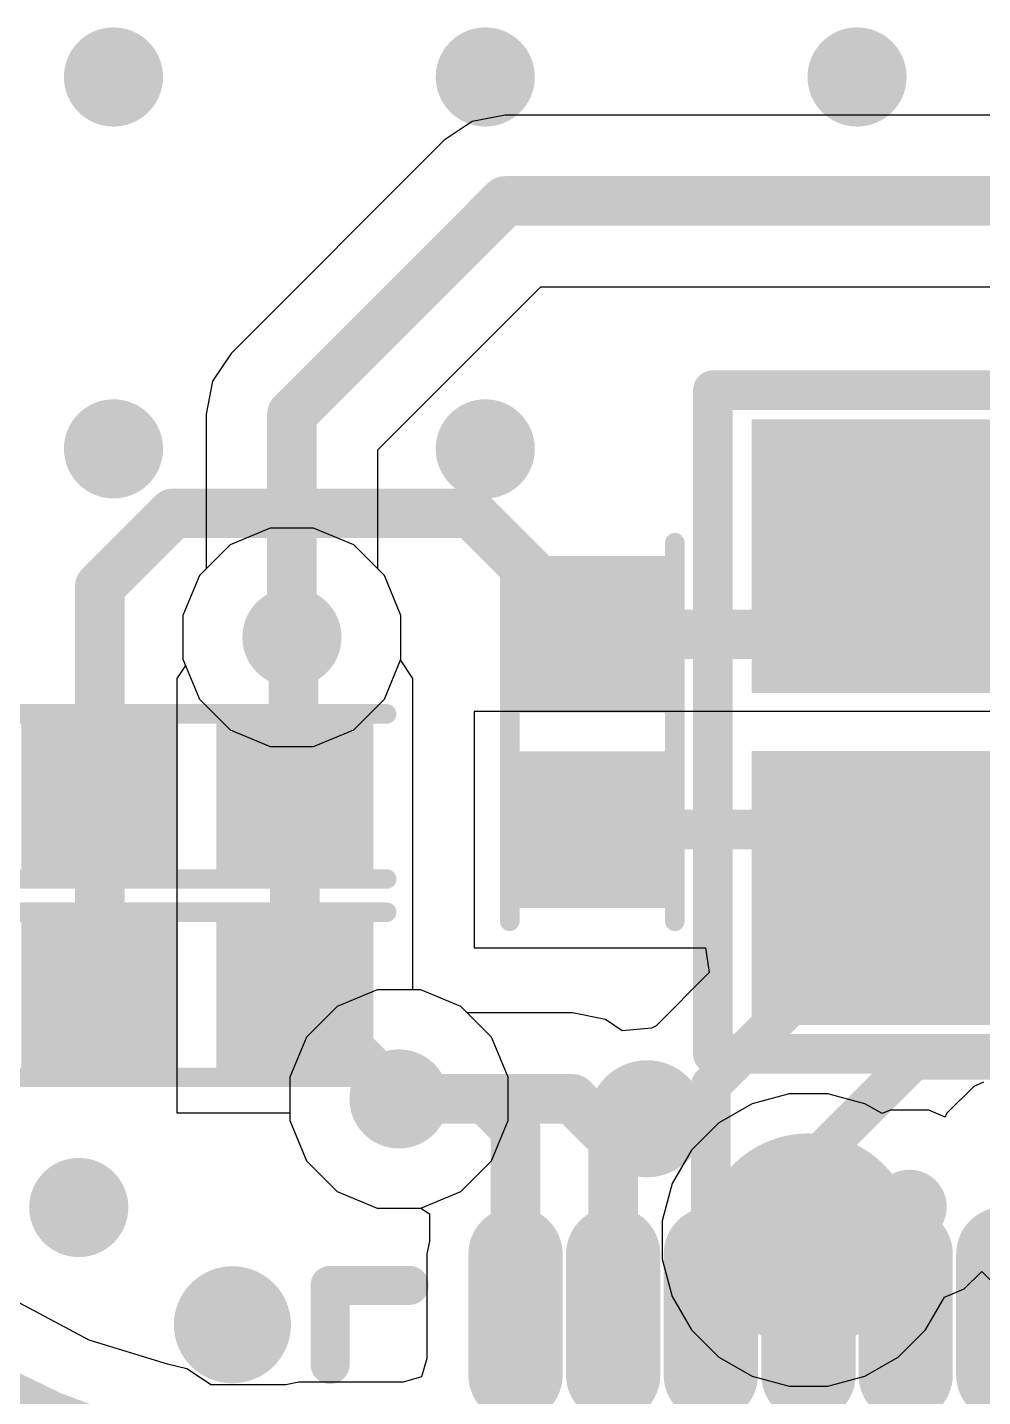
# Model space of a CAD drawing. Header units: millimetres. Extents: x -0.01 to 1.06, y -0.37 to 1.79.
# Drawn here: x 0.332 to 0.5247, y 1.2503 to 1.5264 of the extents above; entities that cross this region are included whole.
import ezdxf

# ---------------------------------------------------------------- set-up
doc = ezdxf.new("R2010")
doc.units = ezdxf.units.MM
doc.header["$MEASUREMENT"] = 0
for name, color, linetype in [('BottomLayer', 5, 'Continuous'), ('BottomPaste', 16, 'Continuous'), ('BottomSolder', 6, 'Continuous'), ('TopLayer', 1, 'Continuous'), ('TopOverlay', 2, 'Continuous'), ('TopPaste', 8, 'Continuous'), ('TopSolder', 216, 'Continuous'), ('ViaHoleLayer', 16, 'Continuous')]:
    doc.layers.add(name, color=color, linetype=linetype)

# ---------------------------------------------------------------- blocks, each defined once
blk = doc.blocks.new('000_B_7')
at = {"layer": 'BottomLayer'}
h = blk.add_hatch(color=5, dxfattribs=at)
edge = h.paths.add_edge_path()
edge.add_arc((0, 0), 0.0175, 0, 360)
at = {"layer": 'BottomPaste'}
h = blk.add_hatch(color=16, dxfattribs=at)
edge = h.paths.add_edge_path()
edge.add_arc((0, 0), 0.0175, 0, 360)
at = {"layer": 'BottomSolder'}
h = blk.add_hatch(color=6, dxfattribs=at)
edge = h.paths.add_edge_path()
edge.add_arc((0, 0), 0.0215, 0, 360)
blk = doc.blocks.new('CRISTAL___C9010_28')
at = {"layer": 'TopLayer'}
for points in [[(0.08087, 0.00984), (0.02575, 0.00984), (0.02575, 0.05709), (0.08087, 0.05709)], [(0.08087, -0.05709), (0.02575, -0.05709), (0.02575, -0.00984), (0.08087, -0.00984)]]:
    blk.add_hatch(color=1, dxfattribs=at).paths.add_polyline_path(points)
at = {"layer": 'TopPaste'}
for points in [[(0.08087, 0.00984), (0.02575, 0.00984), (0.02575, 0.05709), (0.08087, 0.05709)], [(0.08087, -0.05709), (0.02575, -0.05709), (0.02575, -0.00984), (0.08087, -0.00984)]]:
    blk.add_hatch(color=8, dxfattribs=at).paths.add_polyline_path(points)
at = {"layer": 'TopSolder'}
for points in [[(0.08487, 0.00584), (0.02175, 0.00584), (0.02175, 0.06109), (0.08487, 0.06109)], [(0.08487, -0.06109), (0.02175, -0.06109), (0.02175, -0.00584), (0.08487, -0.00584)]]:
    blk.add_hatch(color=216, dxfattribs=at).paths.add_polyline_path(points)
at = {"layer": 'TopOverlay', "const_width": 0.01181}
blk.add_lwpolyline([(0.10595, 0.07409, -236.221139), (0.10605, 0.07409)], format="xyb", dxfattribs=at)
at = {"layer": 'TopOverlay'}
for points, const_width in [([(0.103, 0.07409, 1), (0.1089, 0.07409, 1)], 0.00591), ([(0.1031, 0.07409, 1), (0.109, 0.07409, 1)], 0.00591), ([(0.09068, 0.06693, 1), (0.09468, 0.06693, 1)], 0.004), ([(0.09068, 0.06693, 1), (0.09468, 0.06693, 1)], 0.004), ([(0.09068, -0.06693, 1), (0.09468, -0.06693, 1)], 0.004), ([(0.09068, -0.06693, 1), (0.09468, -0.06693, 1)], 0.004)]:
    blk.add_lwpolyline(points, format="xyb", close=True, dxfattribs=dict(at, const_width=const_width))
at = {"layer": 'TopOverlay', "const_width": 0.008}
for points in [[(0.09268, 0.06693), (-0.07267, 0.06693)], [(0.09268, 0.06693), (0.09268, -0.06693)], [(0.09268, -0.06693), (-0.07267, -0.06693)]]:
    blk.add_lwpolyline(points, dxfattribs=at)
blk = doc.blocks.new('QFN_32_5X5X05P2_32')
at = {"layer": 'TopLayer'}
h = blk.add_hatch(color=1, dxfattribs=at)
edge = h.paths.add_edge_path()
edge.add_arc((-0.0689, 0.0882), 0.00551, 180, 360)
edge.add_line((-0.06339, 0.0882), (-0.06339, 0.1126))
edge.add_arc((-0.0689, 0.1126), 0.00551, 0, 180)
edge.add_line((-0.07441, 0.1126), (-0.07441, 0.0882))
h = blk.add_hatch(color=1, dxfattribs=at)
edge = h.paths.add_edge_path()
edge.add_arc((-0.0492, 0.0882), 0.00551, 180, 360)
edge.add_line((-0.04369, 0.0882), (-0.04369, 0.1126))
edge.add_arc((-0.0492, 0.1126), 0.00551, 0, 180)
edge.add_line((-0.05471, 0.1126), (-0.05471, 0.0882))
h = blk.add_hatch(color=1, dxfattribs=at)
edge = h.paths.add_edge_path()
edge.add_arc((-0.0295, 0.0882), 0.00551, 180, 360)
edge.add_line((-0.02399, 0.0882), (-0.02399, 0.1126))
edge.add_arc((-0.0295, 0.1126), 0.00551, 0, 180)
edge.add_line((-0.03501, 0.1126), (-0.03501, 0.0882))
h = blk.add_hatch(color=1, dxfattribs=at)
edge = h.paths.add_edge_path()
edge.add_arc((-0.0098, 0.0882), 0.00551, 180, 360)
edge.add_line((-0.00429, 0.0882), (-0.00429, 0.1126))
edge.add_arc((-0.0098, 0.1126), 0.00551, 0, 180)
edge.add_line((-0.01531, 0.1126), (-0.01531, 0.0882))
h = blk.add_hatch(color=1, dxfattribs=at)
edge = h.paths.add_edge_path()
edge.add_arc((0.0098, 0.0882), 0.00551, 180, 360)
edge.add_line((0.01531, 0.0882), (0.01531, 0.1126))
edge.add_arc((0.0098, 0.1126), 0.00551, 0, 180)
edge.add_line((0.00429, 0.1126), (0.00429, 0.0882))
h = blk.add_hatch(color=1, dxfattribs=at)
edge = h.paths.add_edge_path()
edge.add_arc((0.0295, 0.0882), 0.00551, 180, 360)
edge.add_line((0.03501, 0.0882), (0.03501, 0.1126))
edge.add_arc((0.0295, 0.1126), 0.00551, 0, 180)
edge.add_line((0.02399, 0.1126), (0.02399, 0.0882))
at = {"layer": 'TopPaste'}
h = blk.add_hatch(color=8, dxfattribs=at)
edge = h.paths.add_edge_path()
edge.add_arc((-0.0689, 0.0882), 0.00551, 180, 360)
edge.add_line((-0.06339, 0.0882), (-0.06339, 0.1126))
edge.add_arc((-0.0689, 0.1126), 0.00551, 0, 180)
edge.add_line((-0.07441, 0.1126), (-0.07441, 0.0882))
h = blk.add_hatch(color=8, dxfattribs=at)
edge = h.paths.add_edge_path()
edge.add_arc((-0.0492, 0.0882), 0.00551, 180, 360)
edge.add_line((-0.04369, 0.0882), (-0.04369, 0.1126))
edge.add_arc((-0.0492, 0.1126), 0.00551, 0, 180)
edge.add_line((-0.05471, 0.1126), (-0.05471, 0.0882))
h = blk.add_hatch(color=8, dxfattribs=at)
edge = h.paths.add_edge_path()
edge.add_arc((-0.0295, 0.0882), 0.00551, 180, 360)
edge.add_line((-0.02399, 0.0882), (-0.02399, 0.1126))
edge.add_arc((-0.0295, 0.1126), 0.00551, 0, 180)
edge.add_line((-0.03501, 0.1126), (-0.03501, 0.0882))
h = blk.add_hatch(color=8, dxfattribs=at)
edge = h.paths.add_edge_path()
edge.add_arc((-0.0098, 0.0882), 0.00551, 180, 360)
edge.add_line((-0.00429, 0.0882), (-0.00429, 0.1126))
edge.add_arc((-0.0098, 0.1126), 0.00551, 0, 180)
edge.add_line((-0.01531, 0.1126), (-0.01531, 0.0882))
h = blk.add_hatch(color=8, dxfattribs=at)
edge = h.paths.add_edge_path()
edge.add_arc((0.0098, 0.0882), 0.00551, 180, 360)
edge.add_line((0.01531, 0.0882), (0.01531, 0.1126))
edge.add_arc((0.0098, 0.1126), 0.00551, 0, 180)
edge.add_line((0.00429, 0.1126), (0.00429, 0.0882))
h = blk.add_hatch(color=8, dxfattribs=at)
edge = h.paths.add_edge_path()
edge.add_arc((0.0295, 0.0882), 0.00551, 180, 360)
edge.add_line((0.03501, 0.0882), (0.03501, 0.1126))
edge.add_arc((0.0295, 0.1126), 0.00551, 0, 180)
edge.add_line((0.02399, 0.1126), (0.02399, 0.0882))
at = {"layer": 'TopSolder'}
h = blk.add_hatch(color=216, dxfattribs=at)
edge = h.paths.add_edge_path()
edge.add_arc((-0.0689, 0.0882), 0.00951, 180, 360)
edge.add_line((-0.05939, 0.0882), (-0.05939, 0.1126))
edge.add_arc((-0.0689, 0.1126), 0.00951, 0, 180)
edge.add_line((-0.07841, 0.1126), (-0.07841, 0.0882))
h = blk.add_hatch(color=216, dxfattribs=at)
edge = h.paths.add_edge_path()
edge.add_arc((-0.0492, 0.0882), 0.00951, 180, 360)
edge.add_line((-0.03969, 0.0882), (-0.03969, 0.1126))
edge.add_arc((-0.0492, 0.1126), 0.00951, 0, 180)
edge.add_line((-0.05871, 0.1126), (-0.05871, 0.0882))
h = blk.add_hatch(color=216, dxfattribs=at)
edge = h.paths.add_edge_path()
edge.add_arc((-0.0295, 0.0882), 0.00951, 180, 360)
edge.add_line((-0.01999, 0.0882), (-0.01999, 0.1126))
edge.add_arc((-0.0295, 0.1126), 0.00951, 0, 180)
edge.add_line((-0.03901, 0.1126), (-0.03901, 0.0882))
h = blk.add_hatch(color=216, dxfattribs=at)
edge = h.paths.add_edge_path()
edge.add_arc((-0.0098, 0.0882), 0.00951, 180, 360)
edge.add_line((-0.00029, 0.0882), (-0.00029, 0.1126))
edge.add_arc((-0.0098, 0.1126), 0.00951, 0, 180)
edge.add_line((-0.01931, 0.1126), (-0.01931, 0.0882))
h = blk.add_hatch(color=216, dxfattribs=at)
edge = h.paths.add_edge_path()
edge.add_arc((0.0098, 0.0882), 0.00951, 180, 360)
edge.add_line((0.01931, 0.0882), (0.01931, 0.1126))
edge.add_arc((0.0098, 0.1126), 0.00951, 0, 180)
edge.add_line((0.00029, 0.1126), (0.00029, 0.0882))
h = blk.add_hatch(color=216, dxfattribs=at)
edge = h.paths.add_edge_path()
edge.add_arc((0.0295, 0.0882), 0.00951, 180, 360)
edge.add_line((0.03901, 0.0882), (0.03901, 0.1126))
edge.add_arc((0.0295, 0.1126), 0.00951, 0, 180)
edge.add_line((0.01999, 0.1126), (0.01999, 0.0882))
at = {"layer": 'TopOverlay', "const_width": 0.01181}
blk.add_lwpolyline([(-0.1201, 0.0983, -236.235749), (-0.1201, 0.0984)], format="xyb", dxfattribs=at)
at = {"layer": 'TopOverlay', "const_width": 0.00787}
for points in [[(-0.1063, 0.09035), (-0.1063, 0.1063)], [(-0.1063, 0.1063), (-0.09035, 0.1063)]]:
    blk.add_lwpolyline(points, dxfattribs=at)
at = {"layer": 'TopOverlay'}
for points, const_width in [([(-0.10827, 0.1063, 1), (-0.10433, 0.1063, 1)], 0.00394), ([(-0.10827, 0.1063, 1), (-0.10433, 0.1063, 1)], 0.00394), ([(-0.09232, 0.1063, 1), (-0.08838, 0.1063, 1)], 0.00394), ([(-0.12305, 0.0984, 1), (-0.11715, 0.0984, 1)], 0.00591), ([(-0.12305, 0.0983, 1), (-0.11715, 0.0983, 1)], 0.00591), ([(-0.10827, 0.09035, 1), (-0.10433, 0.09035, 1)], 0.00394)]:
    blk.add_lwpolyline(points, format="xyb", close=True, dxfattribs=dict(at, const_width=const_width))
blk = doc.blocks.new('CAP_0402_61')
at = {"layer": 'TopLayer'}
for points in [[(-0.0315, -0.01181), (-0.0315, 0.01181), (-0.00787, 0.01181), (-0.00787, -0.01181)], [(0.00787, -0.01181), (0.00787, 0.01181), (0.0315, 0.01181), (0.0315, -0.01181)]]:
    blk.add_hatch(color=1, dxfattribs=at).paths.add_polyline_path(points)
at = {"layer": 'TopPaste'}
for points in [[(-0.0315, -0.01181), (-0.0315, 0.01181), (-0.00787, 0.01181), (-0.00787, -0.01181)], [(0.00787, -0.01181), (0.00787, 0.01181), (0.0315, 0.01181), (0.0315, -0.01181)]]:
    blk.add_hatch(color=8, dxfattribs=at).paths.add_polyline_path(points)
at = {"layer": 'TopSolder'}
for points in [[(-0.0355, -0.01581), (-0.0355, 0.01581), (-0.00387, 0.01581), (-0.00387, -0.01581)], [(0.00387, -0.01581), (0.00387, 0.01581), (0.0355, 0.01581), (0.0355, -0.01581)]]:
    blk.add_hatch(color=216, dxfattribs=at).paths.add_polyline_path(points)
at = {"layer": 'TopOverlay', "const_width": 0.00394}
for points in [[(-0.03819, 0.01665), (0.03819, 0.01665)], [(-0.03819, -0.01665), (0.03819, -0.01665)]]:
    blk.add_lwpolyline(points, dxfattribs=at)
at = {"layer": 'TopOverlay', "const_width": 0.00197}
for points in [[(-0.03917, 0.01665, 1), (-0.0372, 0.01665, 1)], [(0.0372, 0.01665, 1), (0.03917, 0.01665, 1)], [(-0.03917, -0.01665, 1), (-0.0372, -0.01665, 1)], [(0.0372, -0.01665, 1), (0.03917, -0.01665, 1)]]:
    blk.add_lwpolyline(points, format="xyb", close=True, dxfattribs=at)
blk = doc.blocks.new('CAP_0402_62')
at = {"layer": 'TopLayer'}
for points in [[(-0.0315, -0.01181), (-0.0315, 0.01181), (-0.00787, 0.01181), (-0.00787, -0.01181)], [(0.00787, -0.01181), (0.00787, 0.01181), (0.0315, 0.01181), (0.0315, -0.01181)]]:
    blk.add_hatch(color=1, dxfattribs=at).paths.add_polyline_path(points)
at = {"layer": 'TopPaste'}
for points in [[(-0.0315, -0.01181), (-0.0315, 0.01181), (-0.00787, 0.01181), (-0.00787, -0.01181)], [(0.00787, -0.01181), (0.00787, 0.01181), (0.0315, 0.01181), (0.0315, -0.01181)]]:
    blk.add_hatch(color=8, dxfattribs=at).paths.add_polyline_path(points)
at = {"layer": 'TopSolder'}
for points in [[(-0.0355, -0.01581), (-0.0355, 0.01581), (-0.00387, 0.01581), (-0.00387, -0.01581)], [(0.00387, -0.01581), (0.00387, 0.01581), (0.0355, 0.01581), (0.0355, -0.01581)]]:
    blk.add_hatch(color=216, dxfattribs=at).paths.add_polyline_path(points)
at = {"layer": 'TopOverlay', "const_width": 0.00394}
for points in [[(-0.03819, 0.01665), (0.03819, 0.01665)], [(-0.03819, -0.01665), (0.03819, -0.01665)]]:
    blk.add_lwpolyline(points, dxfattribs=at)
at = {"layer": 'TopOverlay', "const_width": 0.00197}
for points in [[(-0.03917, 0.01665, 1), (-0.0372, 0.01665, 1)], [(0.0372, 0.01665, 1), (0.03917, 0.01665, 1)], [(-0.03917, -0.01665, 1), (-0.0372, -0.01665, 1)], [(0.0372, -0.01665, 1), (0.03917, -0.01665, 1)]]:
    blk.add_lwpolyline(points, format="xyb", close=True, dxfattribs=at)
blk = doc.blocks.new('CAP_0402_64')
at = {"layer": 'TopLayer'}
for points in [[(-0.0315, -0.01181), (-0.0315, 0.01181), (-0.00787, 0.01181), (-0.00787, -0.01181)], [(0.00787, -0.01181), (0.00787, 0.01181), (0.0315, 0.01181), (0.0315, -0.01181)]]:
    blk.add_hatch(color=1, dxfattribs=at).paths.add_polyline_path(points)
at = {"layer": 'TopPaste'}
for points in [[(-0.0315, -0.01181), (-0.0315, 0.01181), (-0.00787, 0.01181), (-0.00787, -0.01181)], [(0.00787, -0.01181), (0.00787, 0.01181), (0.0315, 0.01181), (0.0315, -0.01181)]]:
    blk.add_hatch(color=8, dxfattribs=at).paths.add_polyline_path(points)
at = {"layer": 'TopSolder'}
for points in [[(-0.0355, -0.01581), (-0.0355, 0.01581), (-0.00387, 0.01581), (-0.00387, -0.01581)], [(0.00387, -0.01581), (0.00387, 0.01581), (0.0355, 0.01581), (0.0355, -0.01581)]]:
    blk.add_hatch(color=216, dxfattribs=at).paths.add_polyline_path(points)
at = {"layer": 'TopOverlay', "const_width": 0.00394}
for points in [[(-0.03819, 0.01665), (0.03819, 0.01665)], [(-0.03819, -0.01665), (0.03819, -0.01665)]]:
    blk.add_lwpolyline(points, dxfattribs=at)
at = {"layer": 'TopOverlay', "const_width": 0.00197}
for points in [[(-0.03917, 0.01665, 1), (-0.0372, 0.01665, 1)], [(0.0372, 0.01665, 1), (0.03917, 0.01665, 1)], [(-0.03917, -0.01665, 1), (-0.0372, -0.01665, 1)], [(0.0372, -0.01665, 1), (0.03917, -0.01665, 1)]]:
    blk.add_lwpolyline(points, format="xyb", close=True, dxfattribs=at)

msp = doc.modelspace()

# ---------------------------------------------------------------- hatches: boundary and pattern name
at = {"layer": 'BottomLayer'}
h = msp.add_hatch(color=5, dxfattribs=at)
edge = h.paths.add_edge_path()
edge.add_arc((0.3494, 1.51641), 0.01, 0, 360)
h = msp.add_hatch(color=5, dxfattribs=at)
edge = h.paths.add_edge_path()
edge.add_arc((0.4244, 1.51641), 0.01, 0, 360)
h = msp.add_hatch(color=5, dxfattribs=at)
edge = h.paths.add_edge_path()
edge.add_arc((0.4994, 1.51641), 0.01, 0, 360)
h = msp.add_hatch(color=5, dxfattribs=at)
edge = h.paths.add_edge_path()
edge.add_arc((0.3494, 1.44141), 0.01, 0, 360)
h = msp.add_hatch(color=5, dxfattribs=at)
edge = h.paths.add_edge_path()
edge.add_arc((0.4244, 1.44141), 0.01, 0, 360)
h = msp.add_hatch(color=5, dxfattribs=at)
edge = h.paths.add_edge_path()
edge.add_arc((0.3854, 1.40341), 0.01, 0, 360)
h = msp.add_hatch(color=5, dxfattribs=at)
edge = h.paths.add_edge_path()
edge.add_arc((0.407, 1.31031), 0.01, 0, 360)
h = msp.add_hatch(color=5, dxfattribs=at)
edge = h.paths.add_edge_path()
edge.add_arc((0.3424, 1.28841), 0.01, 0, 360)
h = msp.add_hatch(color=5, dxfattribs=at)
edge = h.paths.add_edge_path()
edge.add_arc((0.50998, 1.28854), 0.0075, 0, 360)
at = {"layer": 'TopLayer'}
h = msp.add_hatch(color=1, dxfattribs=at)
edge = h.paths.add_edge_path()
edge.add_arc((0.3494, 1.51641), 0.01, 0, 360)
h = msp.add_hatch(color=1, dxfattribs=at)
edge = h.paths.add_edge_path()
edge.add_arc((0.4244, 1.51641), 0.01, 0, 360)
h = msp.add_hatch(color=1, dxfattribs=at)
edge = h.paths.add_edge_path()
edge.add_arc((0.4994, 1.51641), 0.01, 0, 360)
h = msp.add_hatch(color=1, dxfattribs=at)
edge = h.paths.add_edge_path()
edge.add_arc((0.3494, 1.44141), 0.01, 0, 360)
h = msp.add_hatch(color=1, dxfattribs=at)
edge = h.paths.add_edge_path()
edge.add_arc((0.4244, 1.44141), 0.01, 0, 360)
h = msp.add_hatch(color=1, dxfattribs=at)
edge = h.paths.add_edge_path()
edge.add_arc((0.3854, 1.40341), 0.01, 0, 360)
h = msp.add_hatch(color=1, dxfattribs=at)
edge = h.paths.add_edge_path()
edge.add_arc((0.407, 1.31031), 0.01, 0, 360)
h = msp.add_hatch(color=1, dxfattribs=at)
edge = h.paths.add_edge_path()
edge.add_arc((0.3424, 1.28841), 0.01, 0, 360)
h = msp.add_hatch(color=1, dxfattribs=at)
edge = h.paths.add_edge_path()
edge.add_arc((0.50998, 1.28854), 0.0075, 0, 360)
at = {"layer": 'ViaHoleLayer'}
h = msp.add_hatch(color=16, dxfattribs=at)
edge = h.paths.add_edge_path()
edge.add_arc((0.3494, 1.51641), 0.006, 0, 360)
h = msp.add_hatch(color=16, dxfattribs=at)
edge = h.paths.add_edge_path()
edge.add_arc((0.4244, 1.51641), 0.006, 0, 360)
h = msp.add_hatch(color=16, dxfattribs=at)
edge = h.paths.add_edge_path()
edge.add_arc((0.4994, 1.51641), 0.006, 0, 360)
h = msp.add_hatch(color=16, dxfattribs=at)
edge = h.paths.add_edge_path()
edge.add_arc((0.3494, 1.44141), 0.006, 0, 360)
h = msp.add_hatch(color=16, dxfattribs=at)
edge = h.paths.add_edge_path()
edge.add_arc((0.4244, 1.44141), 0.006, 0, 360)
h = msp.add_hatch(color=16, dxfattribs=at)
edge = h.paths.add_edge_path()
edge.add_arc((0.3854, 1.40341), 0.006, 0, 360)
h = msp.add_hatch(color=16, dxfattribs=at)
edge = h.paths.add_edge_path()
edge.add_arc((0.407, 1.31031), 0.006, 0, 360)
h = msp.add_hatch(color=16, dxfattribs=at)
edge = h.paths.add_edge_path()
edge.add_arc((0.3424, 1.28841), 0.006, 0, 360)
h = msp.add_hatch(color=16, dxfattribs=at)
edge = h.paths.add_edge_path()
edge.add_arc((0.50998, 1.28854), 0.005, 0, 360)

# ---------------------------------------------------------------- linework, layer by layer
at = {"layer": 'BottomLayer'}
for p, q in [((0.4284, 1.50874), (0.42177, 1.50742)), ((0.7609, 1.50874), (0.4284, 1.50874)), ((0.42177, 1.50742), (0.41614, 1.50367)), ((0.41614, 1.50367), (0.37314, 1.46067)), ((0.40273, 1.44123), (0.43558, 1.47408)), ((0.43558, 1.47408), (0.75372, 1.47408)), ((0.37314, 1.46067), (0.36939, 1.45504)), ((0.36939, 1.45504), (0.36807, 1.44841)), ((0.36807, 1.44841), (0.36807, 1.41719)), ((0.40273, 1.41719), (0.40273, 1.44123)), ((0.36807, 1.41719), (0.36675, 1.41587)), ((0.40405, 1.41587), (0.40273, 1.41719)), ((0.36675, 1.41587), (0.3634, 1.40779)), ((0.4074, 1.40779), (0.40405, 1.41587)), ((0.3634, 1.40779), (0.3634, 1.39903)), ((0.4074, 1.39903), (0.4074, 1.40779)), ((0.3634, 1.39903), (0.36675, 1.39095)), ((0.40405, 1.39095), (0.4074, 1.39903)), ((0.36675, 1.39095), (0.37294, 1.38476)), ((0.39786, 1.38476), (0.40405, 1.39095)), ((0.37294, 1.38476), (0.38102, 1.38141)), ((0.38978, 1.38141), (0.39786, 1.38476)), ((0.38102, 1.38141), (0.38978, 1.38141)), ((0.40262, 1.33231), (0.39454, 1.32896)), ((0.41138, 1.33231), (0.40262, 1.33231)), ((0.41946, 1.32896), (0.41138, 1.33231)), ((0.39454, 1.32896), (0.38835, 1.32277)), ((0.42565, 1.32277), (0.41946, 1.32896)), ((0.38835, 1.32277), (0.385, 1.31469)), ((0.429, 1.31469), (0.42565, 1.32277)), ((0.385, 1.31469), (0.385, 1.30593)), ((0.429, 1.30593), (0.429, 1.31469)), ((0.52295, 1.31284), (0.51747, 1.30736)), ((0.52493, 1.31366), (0.52295, 1.31284)), ((0.47821, 1.30935), (0.47149, 1.30547)), ((0.48572, 1.31136), (0.47821, 1.30935)), ((0.49348, 1.31136), (0.48572, 1.31136)), ((0.50099, 1.30935), (0.49348, 1.31136)), ((0.50445, 1.30735), (0.50099, 1.30935)), ((0.5061, 1.30804), (0.50445, 1.30735)), ((0.51386, 1.30804), (0.5061, 1.30804)), ((0.51718, 1.30666), (0.51386, 1.30804)), ((0.51747, 1.30736), (0.51718, 1.30666)), ((0.385, 1.30593), (0.38835, 1.29785)), ((0.42565, 1.29785), (0.429, 1.30593)), ((0.47149, 1.30547), (0.46599, 1.29997)), ((0.46599, 1.29997), (0.46211, 1.29325)), ((0.38835, 1.29785), (0.39454, 1.29166)), ((0.41946, 1.29166), (0.42565, 1.29785)), ((0.46211, 1.29325), (0.4601, 1.28574)), ((0.39454, 1.29166), (0.40262, 1.28831)), ((0.41138, 1.28831), (0.41946, 1.29166)), ((0.40262, 1.28831), (0.41138, 1.28831)), ((0.4601, 1.28574), (0.4601, 1.27798)), ((0.4601, 1.27798), (0.46211, 1.27047)), ((0.52102, 1.27201), (0.52455, 1.27554)), ((0.52455, 1.27554), (0.52929, 1.2708)), ((0.46211, 1.27047), (0.46599, 1.26375)), ((0.51321, 1.26375), (0.51702, 1.27035)), ((0.51702, 1.27035), (0.52102, 1.27201)), ((0.46599, 1.26375), (0.47149, 1.25825)), ((0.50771, 1.25825), (0.51321, 1.26375)), ((0.47149, 1.25825), (0.47821, 1.25437)), ((0.50099, 1.25437), (0.50771, 1.25825)), ((0.47821, 1.25437), (0.48572, 1.25236)), ((0.49348, 1.25236), (0.50099, 1.25437)), ((0.48572, 1.25236), (0.49348, 1.25236))]:
    msp.add_line(p, q, dxfattribs=at)
at = {"layer": 'BottomLayer', "const_width": 0.01}
for points in [[(0.3854, 1.44841), (0.4284, 1.49141)], [(0.4284, 1.49141), (0.7609, 1.49141)], [(0.3854, 1.40341), (0.3854, 1.44841)]]:
    msp.add_lwpolyline(points, dxfattribs=at)
at = {"layer": 'BottomLayer', "const_width": 0.005}
for points in [[(0.4259, 1.49141, 1), (0.4309, 1.49141, 1)], [(0.4259, 1.49141, 1), (0.4309, 1.49141, 1)], [(0.3829, 1.44841, 1), (0.3879, 1.44841, 1)], [(0.3829, 1.44841, 1), (0.3879, 1.44841, 1)], [(0.3829, 1.40341, 1), (0.3879, 1.40341, 1)]]:
    msp.add_lwpolyline(points, format="xyb", close=True, dxfattribs=at)
at = {"layer": 'TopLayer'}
for p, q in [((0.38102, 1.42541), (0.37294, 1.42206)), ((0.38978, 1.42541), (0.38102, 1.42541)), ((0.39786, 1.42206), (0.38978, 1.42541)), ((0.37294, 1.42206), (0.36675, 1.41587)), ((0.40405, 1.41587), (0.39786, 1.42206)), ((0.36675, 1.41587), (0.3634, 1.40779)), ((0.4074, 1.40779), (0.40405, 1.41587)), ((0.3634, 1.40779), (0.3634, 1.39903)), ((0.4074, 1.39903), (0.4074, 1.40779)), ((0.36394, 1.39774), (0.36219, 1.39512)), ((0.3634, 1.39903), (0.36394, 1.39774)), ((0.40732, 1.39885), (0.4074, 1.39903)), ((0.40981, 1.39512), (0.40732, 1.39885)), ((0.36219, 1.39512), (0.36219, 1.39512)), ((0.36219, 1.39512), (0.36219, 1.3475)), ((0.40981, 1.3475), (0.40981, 1.39512)), ((0.40981, 1.39512), (0.40981, 1.39512)), ((0.46981, 1.38844), (0.42219, 1.38844)), ((0.42219, 1.38844), (0.42219, 1.34081)), ((0.47013, 1.38847), (0.46981, 1.38844)), ((0.46981, 1.38844), (0.46981, 1.38844)), ((0.4748, 1.38847), (0.47013, 1.38847)), ((0.47013, 1.38847), (0.47013, 1.38847)), ((0.53881, 1.38847), (0.4748, 1.38847)), ((0.36219, 1.3475), (0.36219, 1.3075)), ((0.40981, 1.33231), (0.40981, 1.3475)), ((0.42219, 1.34081), (0.46882, 1.34081)), ((0.46882, 1.34081), (0.46959, 1.33581)), ((0.46959, 1.33581), (0.45884, 1.32506)), ((0.41138, 1.33231), (0.40981, 1.33231)), ((0.41946, 1.32896), (0.41138, 1.33231)), ((0.42078, 1.32764), (0.41946, 1.32896)), ((0.442, 1.32764), (0.42078, 1.32764)), ((0.44863, 1.32632), (0.442, 1.32764)), ((0.45201, 1.32407), (0.44863, 1.32632)), ((0.4579, 1.32455), (0.45201, 1.32407)), ((0.45884, 1.32506), (0.4579, 1.32455)), ((0.36219, 1.3075), (0.385, 1.3075)), ((0.385, 1.3075), (0.385, 1.30593)), ((0.385, 1.30593), (0.38835, 1.29785)), ((0.38835, 1.29785), (0.39454, 1.29166)), ((0.39454, 1.29166), (0.40262, 1.28831)), ((0.40262, 1.28831), (0.41138, 1.28831)), ((0.41138, 1.28831), (0.41317, 1.28711)), ((0.41317, 1.28711), (0.41317, 1.28164)), ((0.41317, 1.28164), (0.41264, 1.27902)), ((0.41264, 1.27902), (0.41264, 1.25798)), ((0.34449, 1.26165), (0.32851, 1.27019)), ((0.36032, 1.25685), (0.34449, 1.26165)), ((0.3642, 1.25588), (0.36032, 1.25685)), ((0.36032, 1.25685), (0.36032, 1.25685)), ((0.41264, 1.25798), (0.41154, 1.25427)), ((0.36493, 1.25539), (0.3642, 1.25588)), ((0.36904, 1.25264), (0.36493, 1.25539)), ((0.41154, 1.25427), (0.40783, 1.25317)), ((0.38417, 1.25264), (0.36904, 1.25264)), ((0.3868, 1.25317), (0.38417, 1.25264)), ((0.40783, 1.25317), (0.3868, 1.25317))]:
    msp.add_line(p, q, dxfattribs=at)
for points, const_width in [([(0.34663, 1.41364), (0.3614, 1.42841)], 0.01), ([(0.3614, 1.42841), (0.42158, 1.42841)], 0.01), ([(0.42158, 1.42841), (0.446, 1.404)], 0.01), ([(0.49391, 1.404), (0.50969, 1.41978)], 0.01), ([(0.34663, 1.37131), (0.34663, 1.41364)], 0.01), ([(0.3854, 1.40341), (0.3857, 1.40311)], 0.01), ([(0.446, 1.404), (0.49391, 1.404)], 0.01), ([(0.3857, 1.37161), (0.3857, 1.40311)], 0.01), ([(0.34663, 1.33131), (0.34663, 1.37131)], 0.01), ([(0.3857, 1.37161), (0.386, 1.37131)], 0.01), ([(0.386, 1.33131), (0.386, 1.37131)], 0.01), ([(0.446, 1.36463), (0.49791, 1.36463)], 0.008), ([(0.49791, 1.36463), (0.50969, 1.35285)], 0.008), ([(0.48613, 1.33322), (0.50576, 1.35285)], 0.008), ([(0.50576, 1.35285), (0.50969, 1.35285)], 0.008), ([(0.48613, 1.32929), (0.48613, 1.33322)], 0.008), ([(0.386, 1.33131), (0.407, 1.31031)], 0.01), ([(0.4699, 1.31305), (0.48613, 1.32929)], 0.008), ([(0.4896, 1.29691), (0.51091, 1.31822)], 0.008), ([(0.51091, 1.31822), (0.54523, 1.31822)], 0.008), ([(0.407, 1.31031), (0.4245, 1.31031)], 0.01), ([(0.4245, 1.31031), (0.442, 1.31031)], 0.01), ([(0.4245, 1.31031), (0.4305, 1.30431)], 0.01), ([(0.442, 1.31031), (0.4502, 1.30211)], 0.01), ([(0.4699, 1.26681), (0.4699, 1.31305)], 0.008), ([(0.4305, 1.26681), (0.4305, 1.30431)], 0.01), ([(0.4502, 1.26681), (0.4502, 1.30211)], 0.01), ([(0.4896, 1.26681), (0.4896, 1.29691)], 0.008), ([(0.50959, 1.28815), (0.50998, 1.28854)], 0.008), ([(0.50959, 1.2672), (0.50959, 1.28815)], 0.008), ([(0.5092, 1.26681), (0.50959, 1.2672)], 0.008)]:
    msp.add_lwpolyline(points, dxfattribs=dict(at, const_width=const_width))
for points, const_width in [([(0.3589, 1.42841, 1), (0.3639, 1.42841, 1)], 0.005), ([(0.3589, 1.42841, 1), (0.3639, 1.42841, 1)], 0.005), ([(0.41908, 1.42841, 1), (0.42408, 1.42841, 1)], 0.005), ([(0.41908, 1.42841, 1), (0.42408, 1.42841, 1)], 0.005), ([(0.50719, 1.41978, 1), (0.51219, 1.41978, 1)], 0.005), ([(0.34413, 1.41364, 1), (0.34913, 1.41364, 1)], 0.005), ([(0.34413, 1.41364, 1), (0.34913, 1.41364, 1)], 0.005), ([(0.3829, 1.40341, 1), (0.3879, 1.40341, 1)], 0.005), ([(0.4435, 1.404, 1), (0.4485, 1.404, 1)], 0.005), ([(0.4435, 1.404, 1), (0.4485, 1.404, 1)], 0.005), ([(0.49141, 1.404, 1), (0.49641, 1.404, 1)], 0.005), ([(0.49141, 1.404, 1), (0.49641, 1.404, 1)], 0.005), ([(0.3832, 1.40311, 1), (0.3882, 1.40311, 1)], 0.005), ([(0.3832, 1.40311, 1), (0.3882, 1.40311, 1)], 0.005), ([(0.34413, 1.37131, 1), (0.34913, 1.37131, 1)], 0.005), ([(0.34413, 1.37131, 1), (0.34913, 1.37131, 1)], 0.005), ([(0.3832, 1.37161, 1), (0.3882, 1.37161, 1)], 0.005), ([(0.3832, 1.37161, 1), (0.3882, 1.37161, 1)], 0.005), ([(0.3835, 1.37131, 1), (0.3885, 1.37131, 1)], 0.005), ([(0.3835, 1.37131, 1), (0.3885, 1.37131, 1)], 0.005), ([(0.444, 1.36463, 1), (0.448, 1.36463, 1)], 0.004), ([(0.49591, 1.36463, 1), (0.49991, 1.36463, 1)], 0.004), ([(0.49591, 1.36463, 1), (0.49991, 1.36463, 1)], 0.004), ([(0.50376, 1.35285, 1), (0.50776, 1.35285, 1)], 0.004), ([(0.50376, 1.35285, 1), (0.50776, 1.35285, 1)], 0.004), ([(0.50769, 1.35285, 1), (0.51169, 1.35285, 1)], 0.004), ([(0.50769, 1.35285, 1), (0.51169, 1.35285, 1)], 0.004), ([(0.48413, 1.33322, 1), (0.48813, 1.33322, 1)], 0.004), ([(0.48413, 1.33322, 1), (0.48813, 1.33322, 1)], 0.004), ([(0.34413, 1.33131, 1), (0.34913, 1.33131, 1)], 0.005), ([(0.3835, 1.33131, 1), (0.3885, 1.33131, 1)], 0.005), ([(0.3835, 1.33131, 1), (0.3885, 1.33131, 1)], 0.005), ([(0.48413, 1.32929, 1), (0.48813, 1.32929, 1)], 0.004), ([(0.48413, 1.32929, 1), (0.48813, 1.32929, 1)], 0.004), ([(0.50891, 1.31822, 1), (0.51291, 1.31822, 1)], 0.004), ([(0.50891, 1.31822, 1), (0.51291, 1.31822, 1)], 0.004), ([(0.4045, 1.31031, 1), (0.4095, 1.31031, 1)], 0.005), ([(0.4045, 1.31031, 1), (0.4095, 1.31031, 1)], 0.005), ([(0.422, 1.31031, 1), (0.427, 1.31031, 1)], 0.005), ([(0.422, 1.31031, 1), (0.427, 1.31031, 1)], 0.005), ([(0.422, 1.31031, 1), (0.427, 1.31031, 1)], 0.005), ([(0.4395, 1.31031, 1), (0.4445, 1.31031, 1)], 0.005), ([(0.4395, 1.31031, 1), (0.4445, 1.31031, 1)], 0.005), ([(0.4679, 1.31305, 1), (0.4719, 1.31305, 1)], 0.004), ([(0.4679, 1.31305, 1), (0.4719, 1.31305, 1)], 0.004), ([(0.428, 1.30431, 1), (0.433, 1.30431, 1)], 0.005), ([(0.428, 1.30431, 1), (0.433, 1.30431, 1)], 0.005), ([(0.4477, 1.30211, 1), (0.4527, 1.30211, 1)], 0.005), ([(0.4477, 1.30211, 1), (0.4527, 1.30211, 1)], 0.005), ([(0.4876, 1.29691, 1), (0.4916, 1.29691, 1)], 0.004), ([(0.4876, 1.29691, 1), (0.4916, 1.29691, 1)], 0.004), ([(0.50798, 1.28854, 1), (0.51198, 1.28854, 1)], 0.004), ([(0.50759, 1.28815, 1), (0.51159, 1.28815, 1)], 0.004), ([(0.50759, 1.28815, 1), (0.51159, 1.28815, 1)], 0.004), ([(0.428, 1.26681, 1), (0.433, 1.26681, 1)], 0.005), ([(0.4477, 1.26681, 1), (0.4527, 1.26681, 1)], 0.005), ([(0.4679, 1.26681, 1), (0.4719, 1.26681, 1)], 0.004), ([(0.4876, 1.26681, 1), (0.4916, 1.26681, 1)], 0.004), ([(0.5072, 1.26681, 1), (0.5112, 1.26681, 1)], 0.004), ([(0.50759, 1.2672, 1), (0.51159, 1.2672, 1)], 0.004), ([(0.50759, 1.2672, 1), (0.51159, 1.2672, 1)], 0.004)]:
    msp.add_lwpolyline(points, format="xyb", close=True, dxfattribs=dict(at, const_width=const_width))
at = {"layer": 'TopLayer', "const_width": 0.02}
msp.add_lwpolyline([(0.35562, 1.23515, -0.144224), (0.29883, 1.26616)], format="xyb", dxfattribs=at)

# ---------------------------------------------------------------- block references
for name, p, rotation in [('CRISTAL___C9010_28', (0.563, 1.38631), 180), ('CAP_0402_64', (0.446, 1.38431), 90), ('000_B_7', (0.4896, 1.28186), 180)]:
    msp.add_blockref(name, p, dxfattribs=dict(rotation=rotation))
for name, p in [('CAP_0402_62', (0.36631, 1.37131)), ('CAP_0402_61', (0.36631, 1.33131)), ('QFN_32_5X5X05P2_32', (0.4994, 1.16641))]:
    msp.add_blockref(name, p)

doc.saveas('drawing.dxf')
